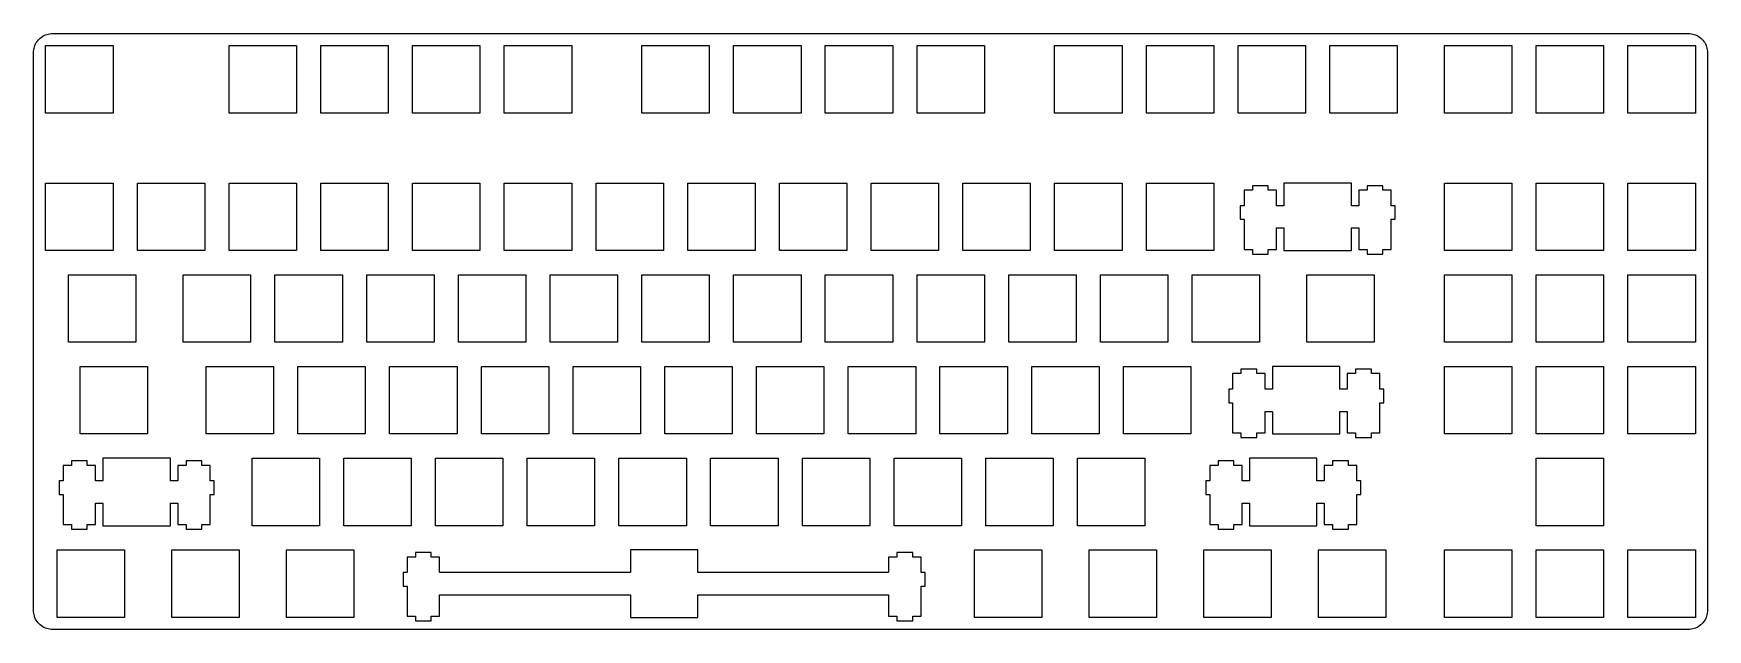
# Model space of a CAD drawing. Extents: x 0 to 348, y 0 to 124.
import ezdxf

# ---------------------------------------------------------------- set-up
doc = ezdxf.new("R2010")
doc.units = 0
doc.layers.get('0').update_dxf_attribs({"linetype": 'CONTINUOUS'})

msp = doc.modelspace()

# ---------------------------------------------------------------- linework, layer by layer
at = {"color": 0}
for p, q in [((0.39963, 121.613), (0.530546, 121.898)), ((0.530546, 121.898), (0.684886, 122.173)), ((0.684886, 122.173), (0.858516, 122.435)), ((0.858516, 122.435), (1.05282, 122.68)), ((1.05282, 122.68), (1.26642, 122.911)), ((1.26642, 122.911), (1.49793, 123.125)), ((1.49793, 123.125), (1.74322, 123.319)), ((1.74322, 123.319), (2.00504, 123.493)), ((2.00504, 123.493), (2.27928, 123.647)), ((2.27928, 123.647), (2.56453, 123.778)), ((2.56453, 123.778), (2.85805, 123.887)), ((2.85805, 123.887), (3.16122, 123.972)), ((3.16122, 123.972), (3.4699, 124.033)), ((3.4699, 124.033), (3.78135, 124.07)), ((3.78135, 124.07), (4.09554, 124.083)), ((4.09554, 124.083), (343.759, 124.083)), ((343.759, 124.083), (344.073, 124.07)), ((344.073, 124.07), (344.384, 124.033)), ((344.384, 124.033), (344.693, 123.972)), ((344.693, 123.972), (344.995, 123.887)), ((344.995, 123.887), (345.289, 123.778)), ((345.289, 123.778), (345.575, 123.647)), ((345.575, 123.647), (345.849, 123.493)), ((345.849, 123.493), (346.11, 123.319)), ((346.11, 123.319), (346.356, 123.125)), ((346.356, 123.125), (346.586, 122.911)), ((346.586, 122.911), (346.8, 122.68)), ((346.8, 122.68), (346.994, 122.435)), ((346.994, 122.435), (347.169, 122.173)), ((347.169, 122.173), (347.322, 121.898)), ((347.322, 121.898), (347.454, 121.613)), ((0.095085, 120.082), (0.107487, 120.396)), ((0.095085, 4.25676), (0.095085, 120.082)), ((0.107487, 120.396), (0.144694, 120.708)), ((0.144694, 120.708), (0.205328, 121.017)), ((0.205328, 121.017), (0.290766, 121.32)), ((0.290766, 121.32), (0.39963, 121.613)), ((2.62103, 121.557), (16.6205, 121.557)), ((2.62103, 107.557), (2.62103, 121.557)), ((16.6205, 121.557), (16.6205, 107.557)), ((40.7211, 121.557), (54.7204, 121.557)), ((40.7211, 107.557), (40.7211, 121.557)), ((54.7204, 121.557), (54.7204, 107.557)), ((59.7711, 121.557), (73.7704, 121.557)), ((59.7711, 107.557), (59.7711, 121.557)), ((73.7704, 121.557), (73.7704, 107.557)), ((78.8211, 121.557), (92.8204, 121.557)), ((78.8211, 107.557), (78.8211, 121.557)), ((92.8204, 121.557), (92.8204, 107.557)), ((97.8697, 121.557), (111.869, 121.557)), ((97.8697, 107.557), (97.8697, 121.557)), ((111.869, 121.557), (111.869, 107.557)), ((126.446, 121.557), (140.445, 121.557)), ((126.446, 107.557), (126.446, 121.557)), ((140.445, 121.557), (140.445, 107.557)), ((145.496, 121.557), (159.495, 121.557)), ((145.496, 107.557), (145.496, 121.557)), ((159.495, 121.557), (159.495, 107.557)), ((164.546, 121.557), (178.545, 121.557)), ((164.546, 107.557), (164.546, 121.557)), ((178.545, 121.557), (178.545, 107.557)), ((183.596, 121.557), (197.595, 121.557)), ((183.596, 107.557), (183.596, 121.557)), ((197.595, 121.557), (197.595, 107.557)), ((212.171, 121.557), (226.17, 121.557)), ((212.171, 107.557), (212.171, 121.557)), ((226.17, 121.557), (226.17, 107.557)), ((231.221, 121.557), (245.22, 121.557)), ((231.221, 107.557), (231.221, 121.557)), ((245.22, 121.557), (245.22, 107.557)), ((250.271, 121.557), (264.27, 121.557)), ((250.271, 107.557), (250.271, 121.557)), ((264.27, 121.557), (264.27, 107.557)), ((269.321, 121.557), (283.32, 121.557)), ((269.321, 107.557), (269.321, 121.557)), ((283.32, 121.557), (283.32, 107.557)), ((293.132, 121.557), (307.133, 121.557)), ((293.132, 107.557), (293.132, 121.557)), ((307.133, 121.557), (307.133, 107.557)), ((312.182, 121.557), (326.183, 121.557)), ((312.182, 107.557), (312.182, 121.557)), ((326.183, 121.557), (326.183, 107.557)), ((331.232, 121.557), (345.233, 121.557)), ((331.232, 107.557), (331.232, 121.557)), ((345.233, 121.557), (345.233, 107.557)), ((347.454, 121.613), (347.562, 121.32)), ((347.562, 121.32), (347.647, 121.017)), ((347.647, 121.017), (347.709, 120.708)), ((347.709, 120.708), (347.746, 120.396)), ((347.746, 120.396), (347.759, 120.082)), ((347.759, 120.082), (347.759, 4.25676)), ((16.6205, 107.557), (2.62103, 107.557)), ((54.7204, 107.557), (40.7211, 107.557)), ((73.7704, 107.557), (59.7711, 107.557)), ((92.8204, 107.557), (78.8211, 107.557)), ((111.869, 107.557), (97.8697, 107.557)), ((140.445, 107.557), (126.446, 107.557)), ((159.495, 107.557), (145.496, 107.557)), ((178.545, 107.557), (164.546, 107.557)), ((197.595, 107.557), (183.596, 107.557)), ((226.17, 107.557), (212.171, 107.557)), ((245.22, 107.557), (231.221, 107.557)), ((264.27, 107.557), (250.271, 107.557)), ((283.32, 107.557), (269.321, 107.557)), ((307.133, 107.557), (293.132, 107.557)), ((326.183, 107.557), (312.182, 107.557)), ((345.233, 107.557), (331.232, 107.557)), ((2.62103, 92.9816), (16.6205, 92.9816)), ((2.62103, 78.9824), (2.62103, 92.9816)), ((16.6205, 92.9816), (16.6205, 78.9824)), ((21.671, 92.9816), (35.6704, 92.9816)), ((21.671, 78.9824), (21.671, 92.9816)), ((35.6704, 92.9816), (35.6704, 78.9824)), ((40.7211, 92.9816), (54.7204, 92.9816)), ((40.7211, 78.9824), (40.7211, 92.9816)), ((54.7204, 92.9816), (54.7204, 78.9824)), ((59.7711, 92.9816), (73.7704, 92.9816)), ((59.7711, 78.9824), (59.7711, 92.9816)), ((73.7704, 92.9816), (73.7704, 78.9824)), ((78.8211, 92.9816), (92.8204, 92.9816)), ((78.8211, 78.9824), (78.8211, 92.9816)), ((92.8204, 92.9816), (92.8204, 78.9824)), ((97.8697, 92.9816), (111.869, 92.9816)), ((97.8697, 78.9824), (97.8697, 92.9816)), ((111.869, 92.9816), (111.869, 78.9824)), ((116.92, 92.9816), (130.92, 92.9816)), ((116.92, 78.9824), (116.92, 92.9816)), ((130.92, 92.9816), (130.92, 78.9824)), ((135.971, 92.9816), (149.97, 92.9816)), ((135.971, 78.9824), (135.971, 92.9816)), ((149.97, 92.9816), (149.97, 78.9824)), ((155.021, 92.9816), (169.02, 92.9816)), ((155.021, 78.9824), (155.021, 92.9816)), ((169.02, 92.9816), (169.02, 78.9824)), ((174.071, 92.9816), (188.07, 92.9816)), ((174.071, 78.9824), (174.071, 92.9816)), ((188.07, 92.9816), (188.07, 78.9824)), ((193.121, 92.9816), (207.12, 92.9816)), ((193.121, 78.9824), (193.121, 92.9816)), ((207.12, 92.9816), (207.12, 78.9824)), ((212.171, 92.9816), (226.17, 92.9816)), ((212.171, 78.9824), (212.171, 92.9816)), ((226.17, 92.9816), (226.17, 78.9824)), ((231.221, 92.9816), (245.22, 92.9816)), ((231.221, 78.9824), (231.221, 92.9816)), ((245.22, 92.9816), (245.22, 78.9824)), ((253.245, 91.5127), (251.521, 91.5127)), ((251.521, 91.5127), (251.521, 88.2826)), ((256.545, 92.432), (253.245, 92.432)), ((253.245, 92.432), (253.245, 91.5127)), ((256.545, 91.5127), (256.545, 92.432)), ((258.27, 91.5127), (256.545, 91.5127)), ((258.27, 88.2826), (258.27, 91.5127)), ((259.796, 92.9816), (259.796, 88.2826)), ((273.795, 92.9816), (259.796, 92.9816)), ((273.795, 88.2826), (273.795, 92.9816)), ((277.045, 91.5127), (275.321, 91.5127)), ((275.321, 91.5127), (275.321, 88.2826)), ((280.345, 92.432), (277.045, 92.432)), ((277.045, 92.432), (277.045, 91.5127)), ((280.345, 91.5127), (280.345, 92.432)), ((282.071, 91.5127), (280.345, 91.5127)), ((282.071, 88.2826), (282.071, 91.5127)), ((293.132, 92.9816), (307.133, 92.9816)), ((293.132, 78.9824), (293.132, 92.9816)), ((307.133, 92.9816), (307.133, 78.9824)), ((312.182, 92.9816), (326.183, 92.9816)), ((312.182, 78.9824), (312.182, 92.9816)), ((326.183, 92.9816), (326.183, 78.9824)), ((331.232, 92.9816), (345.233, 92.9816)), ((331.232, 78.9824), (331.232, 92.9816)), ((345.233, 92.9816), (345.233, 78.9824)), ((251.521, 88.2826), (250.696, 88.2826)), ((250.696, 88.2826), (250.696, 85.4826)), ((259.796, 88.2826), (258.27, 88.2826)), ((275.321, 88.2826), (273.795, 88.2826)), ((282.896, 88.2826), (282.071, 88.2826)), ((282.896, 85.4826), (282.896, 88.2826)), ((250.696, 85.4826), (251.521, 85.4826)), ((251.521, 85.4826), (251.521, 79.2124)), ((258.27, 79.2124), (258.27, 83.6828)), ((258.27, 83.6828), (259.796, 83.6828)), ((259.796, 83.6828), (259.796, 78.9824)), ((273.795, 78.9824), (273.795, 83.6828)), ((273.795, 83.6828), (275.321, 83.6828)), ((275.321, 83.6828), (275.321, 79.2124)), ((282.071, 79.2124), (282.071, 85.4826)), ((282.071, 85.4826), (282.896, 85.4826)), ((16.6205, 78.9824), (2.62103, 78.9824)), ((35.6704, 78.9824), (21.671, 78.9824)), ((54.7204, 78.9824), (40.7211, 78.9824)), ((73.7704, 78.9824), (59.7711, 78.9824)), ((92.8204, 78.9824), (78.8211, 78.9824)), ((111.869, 78.9824), (97.8697, 78.9824)), ((130.92, 78.9824), (116.92, 78.9824)), ((149.97, 78.9824), (135.971, 78.9824)), ((169.02, 78.9824), (155.021, 78.9824)), ((188.07, 78.9824), (174.071, 78.9824)), ((207.12, 78.9824), (193.121, 78.9824)), ((226.17, 78.9824), (212.171, 78.9824)), ((245.22, 78.9824), (231.221, 78.9824)), ((251.521, 79.2124), (253.245, 79.2124)), ((253.245, 79.2124), (253.245, 78.2327)), ((253.245, 78.2327), (256.545, 78.2327)), ((256.545, 78.2327), (256.545, 79.2124)), ((256.545, 79.2124), (258.27, 79.2124)), ((259.796, 78.9824), (273.795, 78.9824)), ((275.321, 79.2124), (277.045, 79.2124)), ((277.045, 79.2124), (277.045, 78.2327)), ((277.045, 78.2327), (280.345, 78.2327)), ((280.345, 78.2327), (280.345, 79.2124)), ((280.345, 79.2124), (282.071, 79.2124)), ((307.133, 78.9824), (293.132, 78.9824)), ((326.183, 78.9824), (312.182, 78.9824)), ((345.233, 78.9824), (331.232, 78.9824)), ((7.38216, 73.9316), (21.383, 73.9316)), ((7.38216, 59.9324), (7.38216, 73.9316)), ((21.383, 73.9316), (21.383, 59.9324)), ((31.196, 73.9316), (45.1954, 73.9316)), ((31.196, 59.9324), (31.196, 73.9316)), ((45.1954, 73.9316), (45.1954, 59.9324)), ((50.2461, 73.9316), (64.2454, 73.9316)), ((50.2461, 59.9324), (50.2461, 73.9316)), ((64.2454, 73.9316), (64.2454, 59.9324)), ((69.2961, 73.9316), (83.2954, 73.9316)), ((69.2961, 59.9324), (69.2961, 73.9316)), ((83.2954, 73.9316), (83.2954, 59.9324)), ((88.3461, 73.9316), (102.345, 73.9316)), ((88.3461, 59.9324), (88.3461, 73.9316)), ((102.345, 73.9316), (102.345, 59.9324)), ((107.396, 73.9316), (121.395, 73.9316)), ((107.396, 59.9324), (107.396, 73.9316)), ((121.395, 73.9316), (121.395, 59.9324)), ((126.446, 73.9316), (140.445, 73.9316)), ((126.446, 59.9324), (126.446, 73.9316)), ((140.445, 73.9316), (140.445, 59.9324)), ((145.496, 73.9316), (159.495, 73.9316)), ((145.496, 59.9324), (145.496, 73.9316)), ((159.495, 73.9316), (159.495, 59.9324)), ((164.546, 73.9316), (178.545, 73.9316)), ((164.546, 59.9324), (164.546, 73.9316)), ((178.545, 73.9316), (178.545, 59.9324)), ((183.596, 73.9316), (197.595, 73.9316)), ((183.596, 59.9324), (183.596, 73.9316)), ((197.595, 73.9316), (197.595, 59.9324)), ((202.646, 73.9316), (216.645, 73.9316)), ((202.646, 59.9324), (202.646, 73.9316)), ((216.645, 73.9316), (216.645, 59.9324)), ((221.696, 73.9316), (235.695, 73.9316)), ((221.696, 59.9324), (221.696, 73.9316)), ((235.695, 73.9316), (235.695, 59.9324)), ((240.746, 73.9316), (254.744, 73.9316)), ((240.746, 59.9324), (240.746, 73.9316)), ((254.744, 73.9316), (254.744, 59.9324)), ((264.557, 73.9316), (278.558, 73.9316)), ((264.557, 59.9324), (264.557, 73.9316)), ((278.558, 73.9316), (278.558, 59.9324)), ((293.132, 73.9316), (307.133, 73.9316)), ((293.132, 59.9324), (293.132, 73.9316)), ((307.133, 73.9316), (307.133, 59.9324)), ((312.182, 73.9316), (326.183, 73.9316)), ((312.182, 59.9324), (312.182, 73.9316)), ((326.183, 73.9316), (326.183, 59.9324)), ((331.232, 73.9316), (345.233, 73.9316)), ((331.232, 59.9324), (331.232, 73.9316)), ((345.233, 73.9316), (345.233, 59.9324)), ((21.383, 59.9324), (7.38216, 59.9324)), ((45.1954, 59.9324), (31.196, 59.9324)), ((64.2454, 59.9324), (50.2461, 59.9324)), ((83.2954, 59.9324), (69.2961, 59.9324)), ((102.345, 59.9324), (88.3461, 59.9324)), ((121.395, 59.9324), (107.396, 59.9324)), ((140.445, 59.9324), (126.446, 59.9324)), ((159.495, 59.9324), (145.496, 59.9324)), ((178.545, 59.9324), (164.546, 59.9324)), ((197.595, 59.9324), (183.596, 59.9324)), ((216.645, 59.9324), (202.646, 59.9324)), ((235.695, 59.9324), (221.696, 59.9324)), ((254.744, 59.9324), (240.746, 59.9324)), ((278.558, 59.9324), (264.557, 59.9324)), ((307.133, 59.9324), (293.132, 59.9324)), ((326.183, 59.9324), (312.182, 59.9324)), ((345.233, 59.9324), (331.232, 59.9324)), ((9.76341, 54.8816), (23.7629, 54.8816)), ((9.76341, 40.8824), (9.76341, 54.8816)), ((23.7629, 54.8816), (23.7629, 40.8824)), ((35.9572, 54.8816), (49.9579, 54.8816)), ((35.9572, 40.8824), (35.9572, 54.8816)), ((49.9579, 54.8816), (49.9579, 40.8824)), ((55.0072, 54.8816), (69.0079, 54.8816)), ((55.0072, 40.8824), (55.0072, 54.8816)), ((69.0079, 54.8816), (69.0079, 40.8824)), ((74.0572, 54.8816), (88.0579, 54.8816)), ((74.0572, 40.8824), (74.0572, 54.8816)), ((88.0579, 54.8816), (88.0579, 40.8824)), ((93.1072, 54.8816), (107.108, 54.8816)), ((93.1072, 40.8824), (93.1072, 54.8816)), ((107.108, 54.8816), (107.108, 40.8824)), ((112.157, 54.8816), (126.158, 54.8816)), ((112.157, 40.8824), (112.157, 54.8816)), ((126.158, 54.8816), (126.158, 40.8824)), ((131.207, 54.8816), (145.208, 54.8816)), ((131.207, 40.8824), (131.207, 54.8816)), ((145.208, 54.8816), (145.208, 40.8824)), ((150.257, 54.8816), (164.258, 54.8816)), ((150.257, 40.8824), (150.257, 54.8816)), ((164.258, 54.8816), (164.258, 40.8824)), ((169.307, 54.8816), (183.308, 54.8816)), ((169.307, 40.8824), (169.307, 54.8816)), ((183.308, 54.8816), (183.308, 40.8824)), ((188.357, 54.8816), (202.358, 54.8816)), ((188.357, 40.8824), (188.357, 54.8816)), ((202.358, 54.8816), (202.358, 40.8824)), ((207.407, 54.8816), (221.408, 54.8816)), ((207.407, 40.8824), (207.407, 54.8816)), ((221.408, 54.8816), (221.408, 40.8824)), ((226.457, 54.8816), (240.458, 54.8816)), ((226.457, 40.8824), (226.457, 54.8816)), ((240.458, 54.8816), (240.458, 40.8824)), ((250.863, 53.4127), (249.138, 53.4127)), ((249.138, 53.4127), (249.138, 50.1826)), ((254.163, 54.332), (250.863, 54.332)), ((250.863, 54.332), (250.863, 53.4127)), ((254.163, 53.4127), (254.163, 54.332)), ((255.888, 53.4127), (254.163, 53.4127)), ((255.888, 50.1826), (255.888, 53.4127)), ((257.413, 54.8816), (257.413, 50.1826)), ((271.413, 54.8816), (257.413, 54.8816)), ((271.413, 50.1826), (271.413, 54.8816)), ((274.664, 53.4127), (272.939, 53.4127)), ((272.939, 53.4127), (272.939, 50.1826)), ((277.964, 54.332), (274.664, 54.332)), ((274.664, 54.332), (274.664, 53.4127)), ((277.964, 53.4127), (277.964, 54.332)), ((279.688, 53.4127), (277.964, 53.4127)), ((279.688, 50.1826), (279.688, 53.4127)), ((293.132, 54.8816), (307.133, 54.8816)), ((293.132, 40.8824), (293.132, 54.8816)), ((307.133, 54.8816), (307.133, 40.8824)), ((312.182, 54.8816), (326.183, 54.8816)), ((312.182, 40.8824), (312.182, 54.8816)), ((326.183, 54.8816), (326.183, 40.8824)), ((331.232, 54.8816), (345.233, 54.8816)), ((331.232, 40.8824), (331.232, 54.8816)), ((345.233, 54.8816), (345.233, 40.8824)), ((249.138, 50.1826), (248.313, 50.1826)), ((248.313, 50.1826), (248.313, 47.3826)), ((257.413, 50.1826), (255.888, 50.1826)), ((272.939, 50.1826), (271.413, 50.1826)), ((280.513, 50.1826), (279.688, 50.1826)), ((280.513, 47.3826), (280.513, 50.1826)), ((248.313, 47.3826), (249.138, 47.3826)), ((249.138, 47.3826), (249.138, 41.1124)), ((255.888, 41.1124), (255.888, 45.5828)), ((255.888, 45.5828), (257.413, 45.5828)), ((257.413, 45.5828), (257.413, 40.8824)), ((271.413, 40.8824), (271.413, 45.5828)), ((271.413, 45.5828), (272.939, 45.5828)), ((272.939, 45.5828), (272.939, 41.1124)), ((279.688, 41.1124), (279.688, 47.3826)), ((279.688, 47.3826), (280.513, 47.3826)), ((23.7629, 40.8824), (9.76341, 40.8824)), ((49.9579, 40.8824), (35.9572, 40.8824)), ((69.0079, 40.8824), (55.0072, 40.8824)), ((88.0579, 40.8824), (74.0572, 40.8824)), ((107.108, 40.8824), (93.1072, 40.8824)), ((126.158, 40.8824), (112.157, 40.8824)), ((145.208, 40.8824), (131.207, 40.8824)), ((164.258, 40.8824), (150.257, 40.8824)), ((183.308, 40.8824), (169.307, 40.8824)), ((202.358, 40.8824), (188.357, 40.8824)), ((221.408, 40.8824), (207.407, 40.8824)), ((240.458, 40.8824), (226.457, 40.8824)), ((249.138, 41.1124), (250.863, 41.1124)), ((250.863, 41.1124), (250.863, 40.1327)), ((250.863, 40.1327), (254.163, 40.1327)), ((254.163, 40.1327), (254.163, 41.1124)), ((254.163, 41.1124), (255.888, 41.1124)), ((257.413, 40.8824), (271.413, 40.8824)), ((272.939, 41.1124), (274.664, 41.1124)), ((274.664, 41.1124), (274.664, 40.1327)), ((274.664, 40.1327), (277.964, 40.1327)), ((277.964, 40.1327), (277.964, 41.1124)), ((277.964, 41.1124), (279.688, 41.1124)), ((307.133, 40.8824), (293.132, 40.8824)), ((326.183, 40.8824), (312.182, 40.8824)), ((345.233, 40.8824), (331.232, 40.8824)), ((11.2765, 35.282), (7.97609, 35.282)), ((7.97609, 35.282), (7.97609, 34.3628)), ((11.2765, 34.3628), (11.2765, 35.282)), ((14.5259, 35.8316), (14.5259, 31.1326)), ((28.5268, 35.8316), (14.5259, 35.8316)), ((28.5268, 31.1326), (28.5268, 35.8316)), ((35.0766, 35.282), (31.7762, 35.282)), ((31.7762, 35.282), (31.7762, 34.3628)), ((35.0766, 34.3628), (35.0766, 35.282)), ((45.4822, 35.8316), (59.4829, 35.8316)), ((45.4822, 21.8323), (45.4822, 35.8316)), ((59.4829, 35.8316), (59.4829, 21.8323)), ((64.5322, 35.8316), (78.5329, 35.8316)), ((64.5322, 21.8323), (64.5322, 35.8316)), ((78.5329, 35.8316), (78.5329, 21.8323)), ((83.5822, 35.8316), (97.5829, 35.8316)), ((83.5822, 21.8323), (83.5822, 35.8316)), ((97.5829, 35.8316), (97.5829, 21.8323)), ((102.632, 35.8316), (116.633, 35.8316)), ((102.632, 21.8323), (102.632, 35.8316)), ((116.633, 35.8316), (116.633, 21.8323)), ((121.682, 35.8316), (135.683, 35.8316)), ((121.682, 21.8323), (121.682, 35.8316)), ((135.683, 35.8316), (135.683, 21.8323)), ((140.732, 35.8316), (154.733, 35.8316)), ((140.732, 21.8323), (140.732, 35.8316)), ((154.733, 35.8316), (154.733, 21.8323)), ((159.782, 35.8316), (173.783, 35.8316)), ((159.782, 21.8323), (159.782, 35.8316)), ((173.783, 35.8316), (173.783, 21.8323)), ((178.832, 35.8316), (192.833, 35.8316)), ((178.832, 21.8323), (178.832, 35.8316)), ((192.833, 35.8316), (192.833, 21.8323)), ((197.882, 35.8316), (211.883, 35.8316)), ((197.882, 21.8323), (197.882, 35.8316)), ((211.883, 35.8316), (211.883, 21.8323)), ((216.932, 35.8316), (230.933, 35.8316)), ((216.932, 21.8323), (216.932, 35.8316)), ((230.933, 35.8316), (230.933, 21.8323)), ((249.402, 35.282), (246.101, 35.282)), ((246.101, 35.282), (246.101, 34.3628)), ((249.402, 34.3628), (249.402, 35.282)), ((252.651, 35.8316), (252.651, 31.1326)), ((266.652, 35.8316), (252.651, 35.8316)), ((266.652, 31.1326), (266.652, 35.8316)), ((273.202, 35.282), (269.901, 35.282)), ((269.901, 35.282), (269.901, 34.3628)), ((273.202, 34.3628), (273.202, 35.282)), ((312.182, 35.8316), (326.183, 35.8316)), ((312.182, 21.8323), (312.182, 35.8316)), ((326.183, 35.8316), (326.183, 21.8323)), ((7.97609, 34.3628), (6.25217, 34.3628)), ((6.25217, 34.3628), (6.25217, 31.1326)), ((13.0018, 34.3628), (11.2765, 34.3628)), ((13.0018, 31.1326), (13.0018, 34.3628)), ((31.7762, 34.3628), (30.0509, 34.3628)), ((30.0509, 34.3628), (30.0509, 31.1326)), ((36.8018, 34.3628), (35.0766, 34.3628)), ((36.8018, 31.1326), (36.8018, 34.3628)), ((246.101, 34.3628), (244.377, 34.3628)), ((244.377, 34.3628), (244.377, 31.1326)), ((251.127, 34.3628), (249.402, 34.3628)), ((251.127, 31.1326), (251.127, 34.3628)), ((269.901, 34.3628), (268.176, 34.3628)), ((268.176, 34.3628), (268.176, 31.1326)), ((274.927, 34.3628), (273.202, 34.3628)), ((274.927, 31.1326), (274.927, 34.3628)), ((6.25217, 31.1326), (5.42671, 31.1326)), ((5.42671, 31.1326), (5.42671, 28.3325)), ((5.42671, 28.3325), (6.25217, 28.3325)), ((6.25217, 28.3325), (6.25217, 22.0624)), ((14.5259, 31.1326), (13.0018, 31.1326)), ((30.0509, 31.1326), (28.5268, 31.1326)), ((37.6259, 31.1326), (36.8018, 31.1326)), ((36.8018, 22.0624), (36.8018, 28.3325)), ((36.8018, 28.3325), (37.6259, 28.3325)), ((37.6259, 28.3325), (37.6259, 31.1326)), ((244.377, 31.1326), (243.552, 31.1326)), ((243.552, 31.1326), (243.552, 28.3325)), ((243.552, 28.3325), (244.377, 28.3325)), ((244.377, 28.3325), (244.377, 22.0624)), ((252.651, 31.1326), (251.127, 31.1326)), ((268.176, 31.1326), (266.652, 31.1326)), ((275.751, 31.1326), (274.927, 31.1326)), ((274.927, 22.0624), (274.927, 28.3325)), ((274.927, 28.3325), (275.751, 28.3325)), ((275.751, 28.3325), (275.751, 31.1326)), ((13.0018, 22.0624), (13.0018, 26.5327)), ((13.0018, 26.5327), (14.5259, 26.5327)), ((14.5259, 26.5327), (14.5259, 21.8323)), ((28.5268, 21.8323), (28.5268, 26.5327)), ((28.5268, 26.5327), (30.0509, 26.5327)), ((30.0509, 26.5327), (30.0509, 22.0624)), ((251.127, 22.0624), (251.127, 26.5327)), ((251.127, 26.5327), (252.651, 26.5327)), ((252.651, 26.5327), (252.651, 21.8323)), ((266.652, 21.8323), (266.652, 26.5327)), ((266.652, 26.5327), (268.176, 26.5327)), ((268.176, 26.5327), (268.176, 22.0624)), ((6.25217, 22.0624), (7.97609, 22.0624)), ((7.97609, 22.0624), (7.97609, 21.0826)), ((7.97609, 21.0826), (11.2765, 21.0826)), ((11.2765, 21.0826), (11.2765, 22.0624)), ((11.2765, 22.0624), (13.0018, 22.0624)), ((14.5259, 21.8323), (28.5268, 21.8323)), ((30.0509, 22.0624), (31.7762, 22.0624)), ((31.7762, 22.0624), (31.7762, 21.0826)), ((31.7762, 21.0826), (35.0766, 21.0826)), ((35.0766, 21.0826), (35.0766, 22.0624)), ((35.0766, 22.0624), (36.8018, 22.0624)), ((59.4829, 21.8323), (45.4822, 21.8323)), ((78.5329, 21.8323), (64.5322, 21.8323)), ((97.5829, 21.8323), (83.5822, 21.8323)), ((116.633, 21.8323), (102.632, 21.8323)), ((135.683, 21.8323), (121.682, 21.8323)), ((154.733, 21.8323), (140.732, 21.8323)), ((173.783, 21.8323), (159.782, 21.8323)), ((192.833, 21.8323), (178.832, 21.8323)), ((211.883, 21.8323), (197.882, 21.8323)), ((230.933, 21.8323), (216.932, 21.8323)), ((244.377, 22.0624), (246.101, 22.0624)), ((246.101, 22.0624), (246.101, 21.0826)), ((246.101, 21.0826), (249.402, 21.0826)), ((249.402, 21.0826), (249.402, 22.0624)), ((249.402, 22.0624), (251.127, 22.0624)), ((252.651, 21.8323), (266.652, 21.8323)), ((268.176, 22.0624), (269.901, 22.0624)), ((269.901, 22.0624), (269.901, 21.0826)), ((269.901, 21.0826), (273.202, 21.0826)), ((273.202, 21.0826), (273.202, 22.0624)), ((273.202, 22.0624), (274.927, 22.0624)), ((326.183, 21.8323), (312.182, 21.8323)), ((5.00091, 16.7817), (19.0018, 16.7817)), ((5.00091, 2.78226), (5.00091, 16.7817)), ((19.0018, 16.7817), (19.0018, 2.78226)), ((28.8134, 16.7817), (42.8128, 16.7817)), ((28.8134, 2.78226), (28.8134, 16.7817)), ((42.8128, 16.7817), (42.8128, 2.78226)), ((52.626, 16.7817), (66.6267, 16.7817)), ((52.626, 2.78226), (52.626, 16.7817)), ((66.6267, 16.7817), (66.6267, 2.78226)), ((79.4135, 15.3128), (77.6884, 15.3128)), ((77.6884, 15.3128), (77.6884, 12.0826)), ((82.714, 16.2319), (79.4135, 16.2319)), ((79.4135, 16.2319), (79.4135, 15.3128)), ((82.714, 15.3128), (82.714, 16.2319)), ((84.4381, 15.3128), (82.714, 15.3128)), ((84.4381, 12.0826), (84.4381, 15.3128)), ((124.062, 16.7817), (124.062, 12.0826)), ((138.063, 16.7817), (124.062, 16.7817)), ((138.063, 12.0826), (138.063, 16.7817)), ((179.414, 15.3128), (177.689, 15.3128)), ((177.689, 15.3128), (177.689, 12.0826)), ((182.714, 16.2319), (179.414, 16.2319)), ((179.414, 16.2319), (179.414, 15.3128)), ((182.714, 15.3128), (182.714, 16.2319)), ((184.438, 15.3128), (182.714, 15.3128)), ((184.438, 12.0826), (184.438, 15.3128)), ((195.501, 16.7817), (209.502, 16.7817)), ((195.501, 2.78226), (195.501, 16.7817)), ((209.502, 16.7817), (209.502, 2.78226)), ((219.313, 16.7817), (233.313, 16.7817)), ((219.313, 2.78226), (219.313, 16.7817)), ((233.313, 16.7817), (233.313, 2.78226)), ((243.126, 16.7817), (257.127, 16.7817)), ((243.126, 2.78226), (243.126, 16.7817)), ((257.127, 16.7817), (257.127, 2.78226)), ((266.938, 16.7817), (280.938, 16.7817)), ((266.938, 2.78226), (266.938, 16.7817)), ((280.938, 16.7817), (280.938, 2.78226)), ((293.132, 16.7817), (307.133, 16.7817)), ((293.132, 2.78226), (293.132, 16.7817)), ((307.133, 16.7817), (307.133, 2.78226)), ((312.182, 16.7817), (326.183, 16.7817)), ((312.182, 2.78226), (312.182, 16.7817)), ((326.183, 16.7817), (326.183, 2.78226)), ((331.232, 16.7817), (345.233, 16.7817)), ((331.232, 2.78226), (331.232, 16.7817)), ((345.233, 16.7817), (345.233, 2.78226)), ((77.6884, 12.0826), (76.8629, 12.0826)), ((76.8629, 12.0826), (76.8629, 9.28247)), ((124.062, 12.0826), (84.4381, 12.0826)), ((177.689, 12.0826), (138.063, 12.0826)), ((185.263, 12.0826), (184.438, 12.0826)), ((185.263, 9.28247), (185.263, 12.0826)), ((76.8629, 9.28247), (77.6884, 9.28247)), ((77.6884, 9.28247), (77.6884, 3.01239)), ((84.4381, 3.01239), (84.4381, 7.48273)), ((84.4381, 7.48273), (124.062, 7.48273)), ((124.062, 7.48273), (124.062, 2.78226)), ((138.063, 2.78226), (138.063, 7.48273)), ((138.063, 7.48273), (177.689, 7.48273)), ((177.689, 7.48273), (177.689, 3.01239)), ((184.438, 3.01239), (184.438, 9.28247)), ((184.438, 9.28247), (185.263, 9.28247)), ((0.107487, 3.94395), (0.095085, 4.25676)), ((0.144694, 3.63114), (0.107487, 3.94395)), ((0.205328, 3.32383), (0.144694, 3.63114)), ((347.709, 3.63114), (347.647, 3.32383)), ((347.746, 3.94395), (347.709, 3.63114)), ((347.759, 4.25676), (347.746, 3.94395)), ((0.290766, 3.02066), (0.205328, 3.32383)), ((0.39963, 2.72576), (0.290766, 3.02066)), ((0.530546, 2.44189), (0.39963, 2.72576)), ((0.684886, 2.16765), (0.530546, 2.44189)), ((0.858516, 1.90583), (0.684886, 2.16765)), ((1.05282, 1.65916), (0.858516, 1.90583)), ((1.26642, 1.42765), (1.05282, 1.65916)), ((1.49793, 1.21543), (1.26642, 1.42765)), ((1.74322, 1.01975), (1.49793, 1.21543)), ((2.00504, 0.847492), (1.74322, 1.01975)), ((2.27928, 0.693152), (2.00504, 0.847492)), ((2.56453, 0.56224), (2.27928, 0.693152)), ((2.85805, 0.451997), (2.56453, 0.56224)), ((3.16122, 0.367937), (2.85805, 0.451997)), ((3.4699, 0.305925), (3.16122, 0.367937)), ((3.78135, 0.270095), (3.4699, 0.305925)), ((4.09554, 0.256315), (3.78135, 0.270095)), ((343.759, 0.257693), (4.09554, 0.256315)), ((19.0018, 2.78226), (5.00091, 2.78226)), ((42.8128, 2.78226), (28.8134, 2.78226)), ((66.6267, 2.78226), (52.626, 2.78226)), ((77.6884, 3.01239), (79.4135, 3.01239)), ((79.4135, 3.01239), (79.4135, 2.03261)), ((79.4135, 2.03261), (82.714, 2.03261)), ((82.714, 2.03261), (82.714, 3.01239)), ((82.714, 3.01239), (84.4381, 3.01239)), ((124.062, 2.78226), (138.063, 2.78226)), ((177.689, 3.01239), (179.414, 3.01239)), ((179.414, 3.01239), (179.414, 2.03261)), ((179.414, 2.03261), (182.714, 2.03261)), ((182.714, 2.03261), (182.714, 3.01239)), ((182.714, 3.01239), (184.438, 3.01239)), ((209.502, 2.78226), (195.501, 2.78226)), ((233.313, 2.78226), (219.313, 2.78226)), ((257.127, 2.78226), (243.126, 2.78226)), ((280.938, 2.78226), (266.938, 2.78226)), ((307.133, 2.78226), (293.132, 2.78226)), ((326.183, 2.78226), (312.182, 2.78226)), ((345.233, 2.78226), (331.232, 2.78226)), ((344.073, 0.270095), (343.759, 0.257693)), ((344.384, 0.305925), (344.073, 0.270095)), ((344.693, 0.367937), (344.384, 0.305925)), ((344.995, 0.451997), (344.693, 0.367937)), ((345.289, 0.56224), (344.995, 0.451997)), ((345.575, 0.693152), (345.289, 0.56224)), ((345.849, 0.847492), (345.575, 0.693152)), ((346.11, 1.01975), (345.849, 0.847492)), ((346.356, 1.21543), (346.11, 1.01975)), ((346.586, 1.42765), (346.356, 1.21543)), ((346.8, 1.65916), (346.586, 1.42765)), ((346.994, 1.90583), (346.8, 1.65916)), ((347.169, 2.16765), (346.994, 1.90583)), ((347.322, 2.44189), (347.169, 2.16765)), ((347.454, 2.72576), (347.322, 2.44189)), ((347.562, 3.02066), (347.454, 2.72576)), ((347.647, 3.32383), (347.562, 3.02066))]:
    msp.add_line(p, q, dxfattribs=at)

doc.saveas('drawing.dxf')
